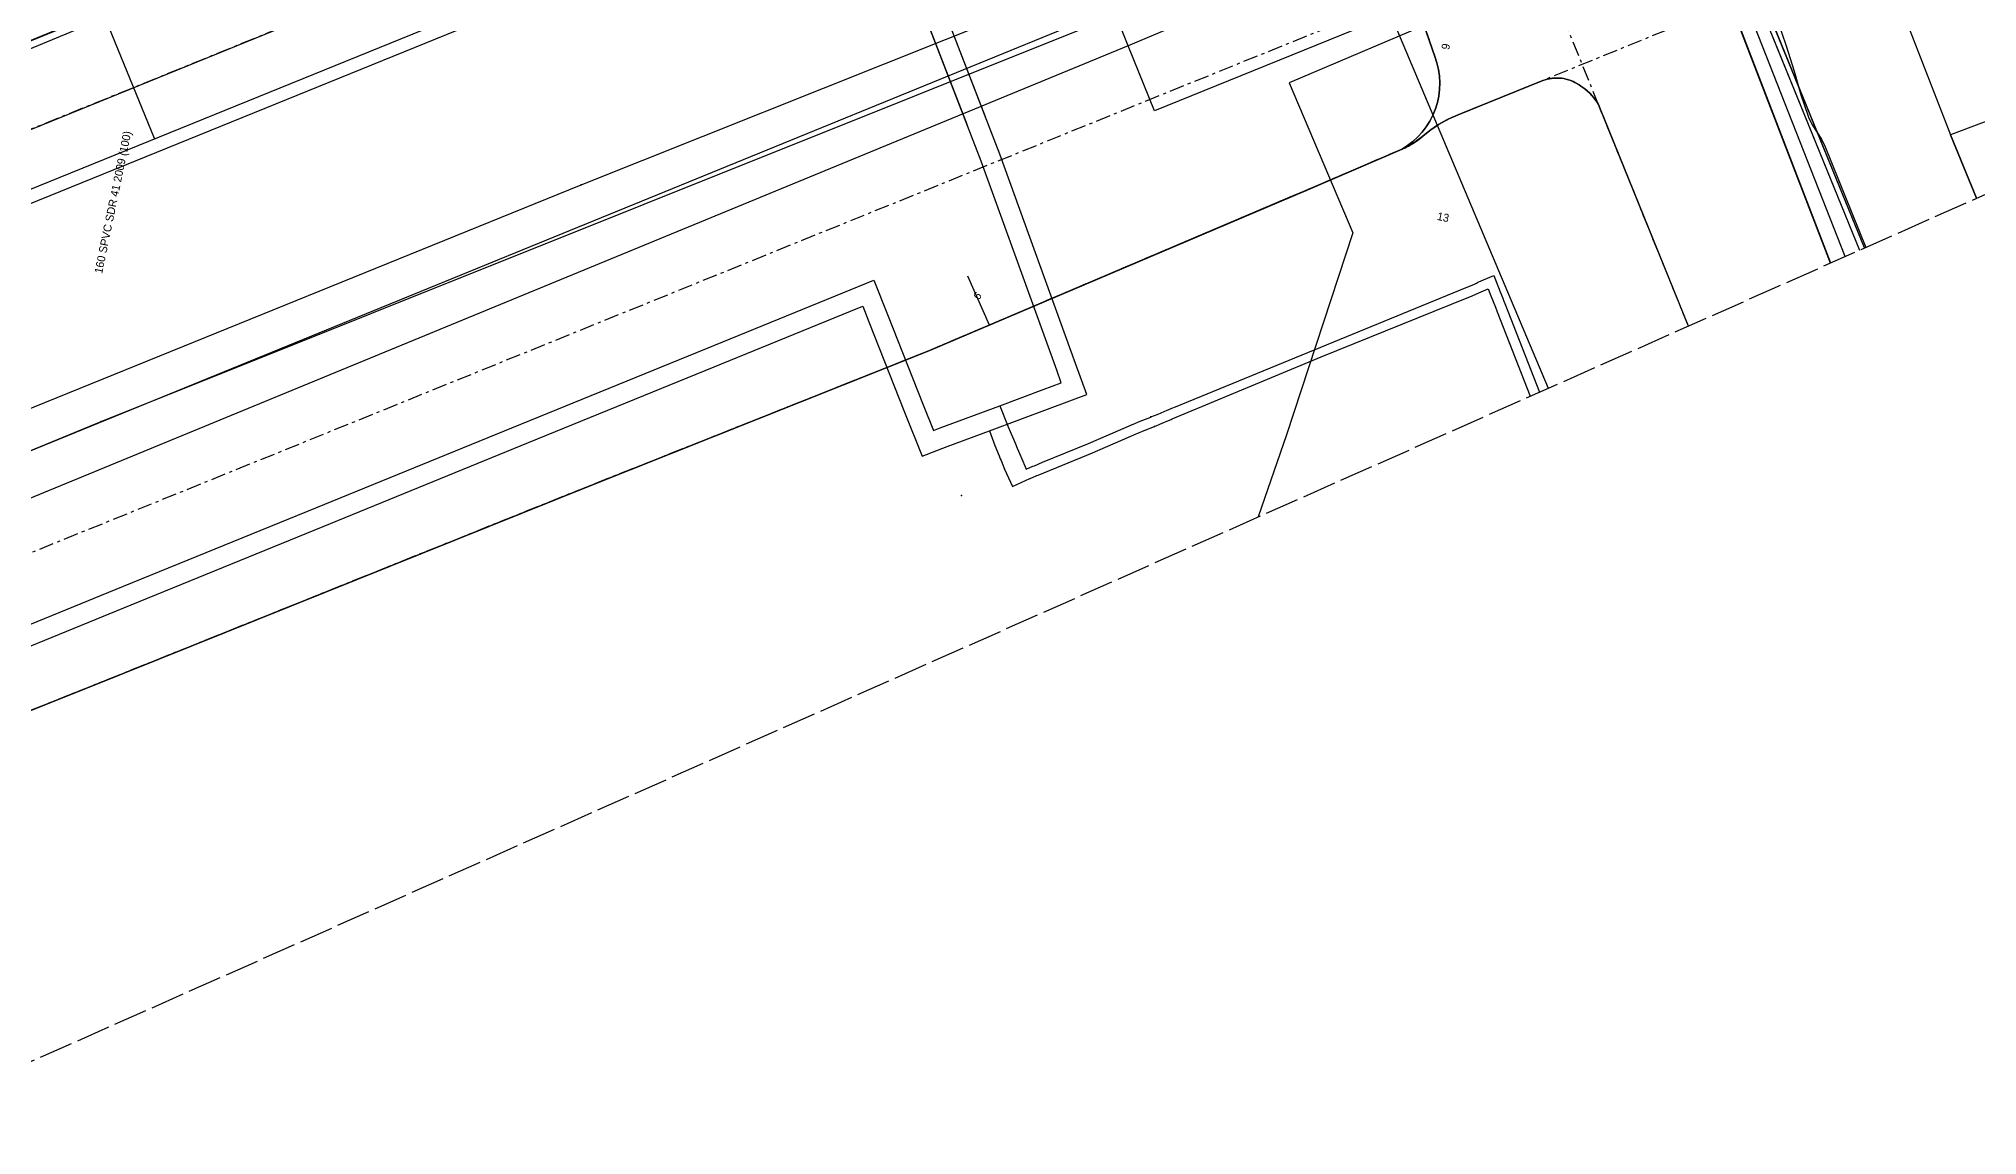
# Model space of a CAD drawing. Header units: metres. Extents: x -529 to 260, y -315 to 217.
# Drawn here: x -62.5 to 10.2, y -137.1 to -95.9 of the extents above; entities that cross this region are included whole.
import ezdxf

# ---------------------------------------------------------------- set-up
doc = ezdxf.new("R2010")
doc.units = ezdxf.units.M
doc.linetypes.add('DASHED', pattern=[1.524, 1.27, -0.254])
doc.linetypes.add('DISUSED', pattern=[0.9943, 0.55, -0.1666, 0.1111, -0.1666])
for name, color, linetype, true_color in [('GM0772_GWA_Appurtenance', 7, 'Continuous', 0xba38a8), ('GM0772_GWA_Rioolleiding', 7, 'Continuous', 0xba38a8), ('KA0000_OVG_Orientatiepolygoon', 7, 'Continuous', 0xff00ff), ('KL1001_WAT_Waterleiding', 7, 'Continuous', 0x0000ff), ('KL1010_DAT_Telecommunicatiekabel', 7, 'Continuous', 0x00ff00), ('KL1031_ELS_Elektriciteitskabel', 7, 'Continuous', 0x960000), ('KL1031_EMS_Appurtenance', 7, 'Continuous', 0xc80000), ('KL1031_EMS_Elektriciteitskabel', 7, 'Continuous', 0xc80000), ('KL1031_EMS_Mantelbuis', 7, 'Continuous', 0xc80000), ('KL1031_GLD_Annotatie', 7, 'Continuous', 0xffffff), ('KL1031_GLD_Appurtenance', 7, 'Continuous', 0xffaf3c), ('KL1031_GLD_OlieGasChemicalienPijpleiding', 7, 'Continuous', 0xffaf3c), ('KL1051_DAT_Annotatie', 7, 'Continuous', 0xffffff), ('KL1051_DAT_Kabelbed', 7, 'Continuous', 0x00ff00), ('KL1233_ELS_Appurtenance', 7, 'Continuous', 0x960000), ('KL1233_WRM_Appurtenance', 7, 'Continuous', 0x008080), ('KL1233_WRM_Mantelbuis', 7, 'Continuous', 0x008080), ('KL1233_WRM_ThermischePijpleiding', 7, 'Continuous', 0x008080), ('KL1662_EMS_Annotatie', 7, 'Continuous', 0xffffff), ('KL1662_EMS_Appurtenance', 7, 'Continuous', 0xc80000), ('KL1662_EMS_Elektriciteitskabel', 7, 'Continuous', 0xc80000), ('KL1662_EMS_Mantelbuis', 7, 'Continuous', 0xc80000)]:
    doc.layers.add(name, color=color, linetype=linetype, true_color=true_color)

msp = doc.modelspace()

# ---------------------------------------------------------------- linework, layer by layer
at = {"layer": 'GM0772_GWA_Appurtenance'}
for p in [(-42.146, -101.423), (-60.143, -110.297)]:
    msp.add_point(p, dxfattribs=at)
at = {"layer": 'GM0772_GWA_Rioolleiding', "linetype": 'CONTINUOUS'}
for points in [[(-42.146, -101.423), (-1.164, -85.059)], [(-60.143, -110.297), (0.874, -85.862)], [(-83.177, -118.073), (-42.146, -101.423)], [(-121.351, -135.517), (-60.143, -110.297)]]:
    msp.add_lwpolyline(points, dxfattribs=at)
at = {"layer": 'KA0000_OVG_Orientatiepolygoon', "linetype": 'DASHED'}
msp.add_lwpolyline([(212.467, 216.691), (-371.799, 183.859), (-469.178, -314.621), (251.501, 5.16), (212.467, 216.691)], close=True, dxfattribs=at)
at = {"layer": 'KL1001_WAT_Waterleiding', "linetype": 'CONTINUOUS'}
for points in [[(-19.201, -84.466), (-19.434, -84.559), (-34.158, -90.481), (-35.086, -90.853), (-74.202, -106.752)], [(-10.207, -93.915), (-9.707, -95.089), (-15.597, -97.592), (-13.207, -103.218), (-15.706, -110.798), (-16.759, -113.872)]]:
    msp.add_lwpolyline(points, dxfattribs=at)
at = {"layer": 'KL1010_DAT_Telecommunicatiekabel', "linetype": 'CONTINUOUS'}
for points in [[(-107.225, -154.015), (-110.238, -146.575), (-118.023, -125.868), (-120.323, -120.239), (-120.07, -119.46), (-116.993, -118.182), (-28.389, -81.909), (-25.435, -80.851), (8.082, -66.412), (8.568, -66.295), (9.08, -66.46), (9.452, -66.638), (9.787, -67.175), (9.903, -67.661), (9.879, -68.161), (9.637, -68.609), (9.241, -68.931), (-1.987, -73.394), (0.786, -80.236), (2.252, -86.774), (2.974, -88.411), (3.244, -89.025), (-0.579, -90.662), (4.702, -104.351)], [(4.7, -104.351), (-0.566, -90.647), (3.257, -89.087), (2.966, -88.405), (2.297, -86.798), (0.804, -80.199), (-1.944, -73.404), (9.235, -68.938), (9.589, -68.621), (9.832, -68.186), (9.902, -67.647), (9.761, -67.128), (9.459, -66.709), (9.057, -66.441), (8.55, -66.332), (8.024, -66.403), (-25.473, -80.819), (-28.393, -81.945), (-116.993, -118.18), (-117.599, -116.701), (-117.983, -115.653), (-117.178, -114.086)], [(4.702, -104.351), (-0.579, -90.662), (3.244, -89.025), (2.329, -86.838), (0.786, -80.236), (-1.987, -73.394), (-1.578, -73.213), (9.241, -68.931), (9.637, -68.609), (9.815, -68.238), (9.903, -67.661), (9.71, -67.111), (9.452, -66.638), (9.08, -66.46), (8.568, -66.295), (8.005, -66.348), (7.468, -66.683), (-25.435, -80.851), (-28.389, -81.909), (-49.656, -90.653), (-82.42, -104.027)], [(2.968, -88.404), (3.254, -89.088), (-0.566, -90.652), (4.703, -104.349)], [(5.971, -103.787), (1.368, -92.483), (2.688, -91.945), (5.785, -90.759), (9.203, -99.545)], [(5.97, -103.787), (1.367, -92.483), (2.688, -91.946)], [(17.237, -96.525), (9.203, -99.545)], [(9.203, -99.545), (10.174, -101.921)], [(10.174, -101.921), (9.203, -99.545)]]:
    msp.add_lwpolyline(points, dxfattribs=at)
at = {"layer": 'KL1031_ELS_Elektriciteitskabel', "linetype": 'DISUSED'}
msp.add_lwpolyline([(-115.417, -136.602), (-104.843, -132.253), (15.234, -83.609), (15.458, -83.536), (15.663, -83.503), (15.852, -83.511), (16.024, -83.559), (16.177, -83.649), (16.314, -83.779), (16.434, -83.95), (16.537, -84.161), (16.843, -84.917)], dxfattribs=at)
at = {"layer": 'KL1031_ELS_Elektriciteitskabel', "linetype": 'CONTINUOUS'}
for points in [[(-72.057, -100.141), (-49.33, -90.718), (-42.745, -88.008), (-40.182, -86.969)], [(2.716, -95.259), (3.035, -96.206), (3.331, -97.161), (3.592, -98.042), (3.848, -98.805), (3.878, -98.883), (4.009, -99.173), (4.357, -99.708), (4.496, -99.996), (6.021, -103.764)]]:
    msp.add_lwpolyline(points, dxfattribs=at)
at = {"layer": 'KL1031_EMS_Appurtenance'}
for p in [(-3.792, -98.923), (-3.689, -99.177), (-14.966, -101.626), (-14.966, -101.626), (-14.966, -101.626), (-16.32, -102.203), (-16.32, -102.203), (-16.32, -102.203), (-15.901, -102.024), (-15.578, -101.887)]:
    msp.add_point(p, dxfattribs=at)
at = {"layer": 'KL1031_EMS_Elektriciteitskabel', "linetype": 'DISUSED'}
for points in [[(-0.63, -106.715), (-5.715, -94.187), (-10.569, -82.263), (-12.499, -77.565), (-26.692, -42.356), (-26.801, -42.147), (-26.949, -41.964), (-27.129, -41.813), (-27.336, -41.7), (-27.56, -41.63), (-27.793, -41.605), (-28.029, -41.626), (-28.254, -41.693), (-44.899, -48.418), (-58.277, -53.838), (-58.465, -53.894), (-58.66, -53.911), (-58.855, -53.891), (-59.042, -53.832), (-59.214, -53.738), (-59.364, -53.612), (-59.486, -53.46), (-59.577, -53.286), (-62.458, -46.205)], [(-16.635, -80.563), (-120.619, -122.874)], [(-0.63, -106.715), (-5.715, -94.187)], [(-0.63, -106.715), (-5.715, -94.187)], [(1.288, -94.507), (-9.501, -98.893), (-9.793, -99.039), (-10.074, -99.207), (-10.342, -99.395), (-10.595, -99.602), (-10.962, -99.874), (-11.369, -100.083), (-15.063, -101.668), (-29.11, -107.644), (-41.916, -112.741), (-60.473, -120.203), (-104.866, -137.956)], [(-10.861, -94.517), (-10.136, -96.612), (-10.057, -96.849), (-10.001, -97.093), (-9.966, -97.341), (-9.953, -97.59), (-9.961, -97.84), (-9.992, -98.089), (-10.044, -98.334), (-10.118, -98.573), (-10.211, -98.805), (-10.325, -99.027), (-10.458, -99.239), (-10.609, -99.439), (-10.777, -99.624), (-10.96, -99.794), (-11.158, -99.948), (-11.369, -100.083), (-15.063, -101.668), (-15.901, -102.024)], [(-15.901, -102.024), (-29.11, -107.644), (-41.916, -112.741), (-60.473, -120.203), (-104.866, -137.956), (-111.841, -140.698), (-114.057, -141.162), (-121.136, -143.671), (-121.737, -143.878), (-122.027, -143.968), (-122.33, -143.995), (-122.632, -143.956), (-122.917, -143.855), (-123.176, -143.695), (-123.395, -143.484), (-123.563, -143.231), (-123.675, -142.949), (-125.084, -139.179), (-127.98, -132.256), (-130.67, -125.743), (-135.969, -112.802), (-139.118, -104.775), (-141.182, -99.366)]]:
    msp.add_lwpolyline(points, dxfattribs=at)
at = {"layer": 'KL1031_EMS_Elektriciteitskabel', "linetype": 'CONTINUOUS'}
for points in [[(-116.503, -139.398), (-122.795, -124.57), (-122.839, -124.43), (-122.854, -124.285), (-122.84, -124.14), (-122.798, -123.999), (-122.73, -123.87), (-122.636, -123.758), (-122.523, -123.665), (-122.394, -123.596), (-120.619, -122.874), (-16.635, -80.563), (-13.039, -79.089), (-12.852, -78.99), (-12.689, -78.857), (-12.553, -78.694), (-12.453, -78.508), (-12.391, -78.307), (-12.369, -78.097), (-12.389, -77.887), (-12.45, -77.685), (-22.859, -51.864)], [(16.193, -82.796), (16.145, -82.681), (16.016, -82.418), (15.872, -82.205), (15.708, -82.036), (15.528, -81.91), (15.328, -81.828), (15.111, -81.789), (14.876, -81.794), (14.621, -81.843), (14.35, -81.935), (0.453, -87.591), (0.249, -87.699), (0.082, -87.843), (-0.044, -88.015), (-0.123, -88.21), (-0.153, -88.422), (-0.133, -88.64), (-0.062, -88.857), (0.056, -89.065), (1.148, -92.243), (1.987, -94.547), (5.782, -103.871)], [(-10.861, -94.517), (-10.136, -96.612), (-10.057, -96.849), (-10.001, -97.093), (-9.966, -97.341), (-9.953, -97.59), (-9.961, -97.84), (-9.992, -98.089), (-10.044, -98.334), (-10.118, -98.573), (-10.211, -98.805), (-10.325, -99.027), (-10.458, -99.239), (-10.609, -99.439), (-10.777, -99.624), (-10.96, -99.794), (-11.158, -99.948), (-11.369, -100.083), (-15.063, -101.668), (-16.32, -102.203)], [(-10.861, -94.517), (-10.136, -96.612), (-10.057, -96.849), (-10.001, -97.093), (-9.966, -97.341), (-9.953, -97.59), (-9.961, -97.84), (-9.992, -98.089), (-10.044, -98.334), (-10.118, -98.573), (-10.211, -98.805), (-10.325, -99.027), (-10.458, -99.239), (-10.609, -99.439), (-10.777, -99.624), (-10.96, -99.794), (-11.158, -99.948), (-11.369, -100.083), (-15.063, -101.668), (-16.32, -102.203)], [(-10.861, -94.517), (-10.136, -96.612), (-10.057, -96.849), (-10.001, -97.093), (-9.966, -97.341), (-9.953, -97.59), (-9.961, -97.84), (-9.992, -98.089), (-10.044, -98.334), (-10.118, -98.573), (-10.211, -98.805), (-10.325, -99.027), (-10.458, -99.239), (-10.609, -99.439), (-10.777, -99.624), (-10.96, -99.794), (-11.158, -99.948), (-11.369, -100.083), (-15.063, -101.668), (-16.32, -102.203)], [(-15.578, -101.887), (-11.369, -100.083), (-11.158, -99.948), (-10.96, -99.794), (-10.777, -99.624), (-10.609, -99.439), (-10.458, -99.239), (-10.325, -99.027), (-10.211, -98.805), (-10.118, -98.573), (-10.044, -98.334), (-9.992, -98.089), (-9.961, -97.84), (-9.953, -97.59), (-9.966, -97.341), (-10.001, -97.093), (-10.057, -96.849), (-10.136, -96.612), (-10.861, -94.517)], [(-10.861, -94.517), (-10.136, -96.612), (-10.057, -96.849), (-10.001, -97.093), (-9.966, -97.341), (-9.953, -97.59), (-9.961, -97.84), (-9.992, -98.089), (-10.044, -98.334), (-10.118, -98.573), (-10.211, -98.805), (-10.325, -99.027), (-10.458, -99.239), (-10.609, -99.439), (-10.777, -99.624), (-10.96, -99.794), (-11.158, -99.948), (-11.369, -100.083), (-14.966, -101.626)], [(-10.861, -94.517), (-10.136, -96.612), (-10.057, -96.849), (-10.001, -97.093), (-9.966, -97.341), (-9.953, -97.59), (-9.961, -97.84), (-9.992, -98.089), (-10.044, -98.334), (-10.118, -98.573), (-10.211, -98.805), (-10.325, -99.027), (-10.458, -99.239), (-10.609, -99.439), (-10.777, -99.624), (-10.96, -99.794), (-11.158, -99.948), (-11.369, -100.083), (-14.966, -101.626)], [(-10.861, -94.517), (-10.136, -96.612), (-10.057, -96.849), (-10.001, -97.093), (-9.966, -97.341), (-9.953, -97.59), (-9.961, -97.84), (-9.992, -98.089), (-10.044, -98.334), (-10.118, -98.573), (-10.211, -98.805), (-10.325, -99.027), (-10.458, -99.239), (-10.609, -99.439), (-10.777, -99.624), (-10.96, -99.794), (-11.158, -99.948), (-11.369, -100.083), (-14.966, -101.626)], [(2.459, -95.707), (5.781, -103.871)], [(-3.792, -98.923), (-4.001, -98.409), (-4.131, -98.213), (-4.286, -98.031), (-4.465, -97.865), (-4.665, -97.718), (-4.821, -97.614), (-4.991, -97.531), (-5.169, -97.469), (-5.353, -97.43), (-5.54, -97.415), (-5.729, -97.422), (-5.914, -97.453), (-6.094, -97.508), (-9.501, -98.893), (-9.793, -99.039), (-10.074, -99.207), (-10.342, -99.395), (-10.595, -99.602), (-10.962, -99.874), (-11.369, -100.083), (-15.063, -101.668), (-29.11, -107.644), (-41.916, -112.741), (-60.473, -120.203), (-104.866, -137.956)], [(-3.689, -99.177), (-4.001, -98.409), (-4.131, -98.213), (-4.286, -98.031), (-4.465, -97.865), (-4.665, -97.718), (-4.821, -97.614), (-4.991, -97.531), (-5.169, -97.469), (-5.353, -97.43), (-5.54, -97.415), (-5.729, -97.422), (-5.914, -97.453), (-6.094, -97.508), (-9.501, -98.893), (-9.793, -99.039), (-10.074, -99.207), (-10.342, -99.395), (-10.595, -99.602), (-10.962, -99.874), (-11.369, -100.083), (-15.063, -101.668), (-29.11, -107.644), (-41.916, -112.741), (-60.473, -120.203), (-104.866, -137.956)], [(-3.689, -99.177), (-4.001, -98.409), (-4.131, -98.213), (-4.286, -98.031), (-4.465, -97.865), (-4.665, -97.718), (-4.821, -97.614), (-4.991, -97.531), (-5.169, -97.469), (-5.353, -97.43), (-5.54, -97.415), (-5.729, -97.422), (-5.914, -97.453), (-6.094, -97.508), (-9.501, -98.893), (-9.793, -99.039), (-10.074, -99.207), (-10.342, -99.395), (-10.595, -99.602), (-10.962, -99.874), (-11.369, -100.083), (-15.063, -101.668), (-29.11, -107.644), (-41.916, -112.741), (-60.473, -120.203), (-104.866, -137.956)], [(-3.792, -98.923), (-4.001, -98.409), (-4.131, -98.213), (-4.286, -98.031), (-4.465, -97.865), (-4.665, -97.718), (-4.821, -97.614), (-4.991, -97.531), (-5.169, -97.469), (-5.353, -97.43), (-5.54, -97.415), (-5.729, -97.422), (-5.914, -97.453), (-6.094, -97.508), (-9.501, -98.893), (-9.793, -99.039), (-10.074, -99.207), (-10.342, -99.395), (-10.595, -99.602), (-10.962, -99.874), (-11.369, -100.083), (-15.063, -101.668), (-29.11, -107.644), (-41.916, -112.741), (-60.473, -120.203), (-104.866, -137.956)], [(-3.792, -98.923), (-4.001, -98.409), (-4.131, -98.213), (-4.286, -98.031), (-4.465, -97.865), (-4.665, -97.718), (-4.821, -97.614), (-4.991, -97.531), (-5.169, -97.469), (-5.353, -97.43), (-5.54, -97.415), (-5.729, -97.422), (-5.914, -97.453), (-6.094, -97.508), (-9.501, -98.893), (-9.793, -99.039), (-10.074, -99.207), (-10.342, -99.395), (-10.595, -99.602), (-10.962, -99.874), (-11.369, -100.083), (-15.063, -101.668), (-29.11, -107.644), (-41.916, -112.741), (-60.473, -120.203), (-104.866, -137.956)], [(-3.689, -99.177), (-4.001, -98.409), (-4.131, -98.213), (-4.286, -98.031), (-4.465, -97.865), (-4.665, -97.718), (-4.821, -97.614), (-4.991, -97.531), (-5.169, -97.469), (-5.353, -97.43), (-5.54, -97.415), (-5.729, -97.422), (-5.914, -97.453), (-6.094, -97.508), (-9.501, -98.893), (-9.793, -99.039), (-10.074, -99.207), (-10.342, -99.395), (-10.595, -99.602), (-10.962, -99.874), (-11.369, -100.083), (-15.063, -101.668), (-29.11, -107.644), (-41.916, -112.741), (-60.473, -120.203), (-104.866, -137.956)], [(-0.628, -106.715), (-3.792, -98.923)], [(-0.628, -106.715), (-3.689, -99.177)], [(-14.966, -101.626), (-29.11, -107.644), (-41.916, -112.741), (-60.473, -120.203), (-104.866, -137.956)], [(-14.966, -101.626), (-29.11, -107.644), (-41.916, -112.741), (-60.473, -120.203), (-104.866, -137.956)], [(-14.966, -101.626), (-29.11, -107.644), (-41.916, -112.741), (-60.473, -120.203), (-104.866, -137.956)], [(-15.578, -101.887), (-29.11, -107.644), (-41.916, -112.741), (-60.473, -120.203), (-104.866, -137.956)], [(-16.32, -102.203), (-29.11, -107.644), (-41.916, -112.741), (-60.473, -120.203), (-104.866, -137.956)], [(-16.32, -102.203), (-29.11, -107.644), (-41.916, -112.741), (-60.473, -120.203), (-104.866, -137.956)], [(-16.32, -102.203), (-29.11, -107.644), (-41.916, -112.741), (-60.473, -120.203), (-104.866, -137.956)]]:
    msp.add_lwpolyline(points, dxfattribs=at)
at = {"layer": 'KL1031_EMS_Mantelbuis', "linetype": 'CONTINUOUS'}
msp.add_lwpolyline([(-41.916, -112.741), (-60.473, -120.203)], dxfattribs=at)
msp.add_lwpolyline([(-41.916, -112.741), (-60.473, -120.203)], dxfattribs=at)
msp.add_lwpolyline([(-41.916, -112.741), (-60.473, -120.203)], dxfattribs=at)
msp.add_lwpolyline([(-41.916, -112.741), (-60.473, -120.203)], dxfattribs=at)
msp.add_lwpolyline([(-41.916, -112.741), (-60.473, -120.203)], dxfattribs=at)
msp.add_lwpolyline([(-41.916, -112.741), (-60.473, -120.203)], dxfattribs=at)
msp.add_lwpolyline([(-41.916, -112.741), (-60.473, -120.203)], dxfattribs=at)
msp.add_lwpolyline([(-41.916, -112.741), (-60.473, -120.203)], dxfattribs=at)
msp.add_lwpolyline([(-41.916, -112.741), (-60.473, -120.203)], dxfattribs=at)
msp.add_lwpolyline([(-41.916, -112.741), (-60.473, -120.203)], dxfattribs=at)
msp.add_lwpolyline([(-41.916, -112.741), (-60.473, -120.203)], dxfattribs=at)
msp.add_lwpolyline([(-41.916, -112.741), (-60.473, -120.203)], dxfattribs=at)
msp.add_lwpolyline([(-41.916, -112.741), (-60.473, -120.203)], dxfattribs=at)
msp.add_lwpolyline([(-41.916, -112.741), (-60.473, -120.203)], dxfattribs=at)
msp.add_lwpolyline([(-41.916, -112.741), (-60.473, -120.203)], dxfattribs=at)
at = {"layer": 'KL1031_GLD_Appurtenance'}
msp.add_point((-58.144, -99.684), dxfattribs=at)
at = {"layer": 'KL1031_GLD_OlieGasChemicalienPijpleiding', "linetype": 'CONTINUOUS'}
for points in [[(-142.643, -133.81), (-131.234, -129.294), (-129.302, -128.542), (-121.905, -125.585), (-35.274, -90.394), (-19.162, -83.909), (-18.15, -83.508), (-17.715, -82.92), (-15.295, -77.115), (-24.708, -54.247), (-31.558, -37.168), (-35.245, -28.212), (-36.43, -27), (-39.032, -26.977), (-39.141, 5.874)], [(-58.144, -99.684), (-60.866, -93.001)]]:
    msp.add_lwpolyline(points, dxfattribs=at)
at = {"layer": 'KL1051_DAT_Kabelbed', "linetype": 'CONTINUOUS'}
for points in [[(5.247, -104.108), (1.304, -94.04), (-0.111, -90.428), (-0.951, -88.283), (-1.145, -87.773)], [(-9.101, -94.268), (-9.101, -94.267), (-9.489, -94.118), (-11.797, -95.054), (-20.65, -98.646), (-21.64, -96.202), (-22.042, -95.209), (-22.205, -94.806)], [(-117.992, -133.924), (-117.992, -133.924), (-117.04, -133.535), (-107.516, -129.647), (-105.545, -128.843), (-95.14, -124.595), (-89.47, -122.281), (-87.078, -121.304), (-22.205, -94.806)], [(-20.302, -95.65), (-21.64, -96.202), (-103.143, -129.794), (-104.904, -130.481)], [(-11.681, -95.331), (-5.891, -109.05)]]:
    msp.add_lwpolyline(points, dxfattribs=at)
at = {"layer": 'KL1233_ELS_Appurtenance'}
msp.add_point((-27.89, -113.065), dxfattribs=at)
at = {"layer": 'KL1233_WRM_Appurtenance'}
for p in [(-20.789, -110.125), (-20.644, -110.476)]:
    msp.add_point(p, dxfattribs=at)
at = {"layer": 'KL1233_WRM_Mantelbuis', "linetype": 'CONTINUOUS'}
for points in [[(-26.984, -98.869), (-29.87, -91.407)], [(-30.569, -91.678), (-27.683, -99.14)]]:
    msp.add_lwpolyline(points, dxfattribs=at)
at = {"layer": 'KL1233_WRM_ThermischePijpleiding', "linetype": 'CONTINUOUS'}
for points in [[(-26.45, -109.702), (-24.824, -109.095), (-24.146, -108.841), (-24.315, -108.374), (-27.146, -100.527), (-31.061, -90.408), (-33.02, -85.654), (-33.436, -84.646), (-32.367, -84.204), (-24.131, -80.811), (-12.055, -75.833), (-2.936, -72.075), (-0.107, -70.909), (-0.022, -70.874), (-0.129, -70.585), (-2.628, -63.836), (-5.346, -56.493)], [(-26.837, -110.649), (-24.562, -109.797), (-23.189, -109.284), (-23.609, -108.119), (-26.444, -100.265), (-30.364, -90.129), (-32.327, -85.368), (-32.457, -85.053), (-32.08, -84.898), (-23.846, -81.504), (-11.77, -76.527), (-2.65, -72.768), (0.178, -71.603), (0.932, -71.292), (0.574, -70.325), (-1.924, -63.575), (-4.64, -56.239)], [(-101.696, -133.61), (-100.329, -133.066), (-87.114, -127.78), (-75.638, -123.136), (-66.283, -119.32), (-59.306, -116.473), (-52.1, -113.532), (-44.407, -110.393), (-37.45, -107.553), (-32.332, -105.464), (-31.174, -104.991), (-30.663, -106.282), (-29.321, -109.67), (-28.941, -110.632), (-28.682, -110.536), (-26.45, -109.702)], [(-20.789, -110.125), (-20.511, -110.014), (-20.179, -109.871), (-20.135, -109.851), (-19.994, -109.793), (-19.865, -109.741), (-8.965, -105.273), (-8.862, -105.229), (-8.715, -105.167), (-8.543, -105.095), (-8.546, -105.087), (-7.931, -104.824), (-7.682, -105.438), (-7.589, -105.675), (-7.587, -105.68), (-7.546, -105.787), (-7.514, -105.867), (-6.216, -109.194)], [(-20.644, -110.476), (-20.364, -110.361), (-20.124, -110.256), (-20.029, -110.215), (-19.989, -110.198), (-14.402, -107.873), (-8.92, -105.656), (-8.824, -105.617), (-8.822, -105.617), (-8.398, -105.437), (-8.138, -105.325), (-8.035, -105.579), (-7.868, -106.006), (-7.801, -106.176), (-6.564, -109.349)], [(-102.205, -134.619), (-100.051, -133.762), (-86.834, -128.475), (-75.355, -123.831), (-65.999, -120.014), (-59.023, -117.167), (-51.817, -114.227), (-44.123, -111.086), (-37.167, -108.248), (-32.049, -106.159), (-31.592, -105.972), (-31.36, -106.558), (-30.018, -109.947), (-29.367, -111.591), (-28.419, -111.238), (-26.837, -110.649)], [(-26.45, -109.702), (-26.137, -110.494), (-25.868, -111.128), (-25.796, -111.298), (-25.749, -111.408), (-25.59, -111.787), (-25.465, -112.079), (-25.207, -111.974), (-25.153, -111.951), (-24.846, -111.825), (-23.128, -111.115), (-21.543, -110.431), (-21.485, -110.406), (-21.48, -110.404), (-21.183, -110.283), (-20.792, -110.127), (-20.789, -110.125)], [(-26.837, -110.649), (-26.637, -111.191), (-26.478, -111.583), (-26.432, -111.694), (-26.404, -111.76), (-26.272, -112.076), (-25.979, -112.736), (-25.319, -112.43), (-25.318, -112.43), (-25.064, -112.325), (-25.009, -112.303), (-22.98, -111.465), (-21.334, -110.754), (-21.333, -110.753), (-21.277, -110.731), (-21.04, -110.635), (-20.648, -110.478), (-20.644, -110.476)]]:
    msp.add_lwpolyline(points, dxfattribs=at)
at = {"layer": 'KL1662_EMS_Annotatie', "linetype": 'CONTINUOUS'}
msp.add_lwpolyline([(-26.841, -106.679), (-27.645, -104.848)], dxfattribs=at)
at = {"layer": 'KL1662_EMS_Appurtenance'}
for p in [(-3.792, -98.923), (-3.689, -99.177)]:
    msp.add_point(p, dxfattribs=at)
at = {"layer": 'KL1662_EMS_Elektriciteitskabel', "linetype": 'CONTINUOUS'}
for points in [[(-79.646, -127.871), (-60.473, -120.203), (-41.916, -112.741), (-29.11, -107.644), (-14.966, -101.626), (-11.369, -100.083), (-11.256, -100.033), (-11.185, -99.999), (-11.121, -99.966), (-11.059, -99.932), (-10.981, -99.886), (-10.904, -99.838), (-10.827, -99.785), (-10.755, -99.732), (-10.658, -99.656), (-10.515, -99.534), (-10.406, -99.444), (-10.275, -99.345), (-10.141, -99.252), (-9.995, -99.157), (-9.822, -99.055), (-9.661, -98.97), (-9.501, -98.893), (-9.119, -98.738), (-6.094, -97.508), (-6.005, -97.477), (-5.92, -97.454), (-5.844, -97.439), (-5.766, -97.426), (-5.669, -97.417), (-5.584, -97.414), (-5.495, -97.416), (-5.392, -97.424), (-5.303, -97.438), (-5.224, -97.454), (-5.125, -97.482), (-5.042, -97.511), (-4.953, -97.546), (-4.888, -97.578), (-4.814, -97.619), (-4.73, -97.672), (-4.665, -97.718), (-4.587, -97.77), (-4.513, -97.825), (-4.418, -97.904), (-4.328, -97.988), (-4.245, -98.075), (-4.166, -98.166), (-4.095, -98.261), (-4.03, -98.359), (-4.001, -98.409), (-3.896, -98.666), (-3.689, -99.177)], [(-3.792, -98.923), (-3.896, -98.666), (-4.001, -98.409), (-4.03, -98.359), (-4.095, -98.261), (-4.166, -98.166), (-4.245, -98.075), (-4.328, -97.988), (-4.418, -97.904), (-4.513, -97.825), (-4.587, -97.77), (-4.665, -97.718), (-4.73, -97.672), (-4.814, -97.619), (-4.888, -97.578), (-4.953, -97.546), (-5.042, -97.511), (-5.125, -97.482), (-5.224, -97.454), (-5.303, -97.438), (-5.392, -97.424), (-5.495, -97.416), (-5.584, -97.414), (-5.669, -97.417), (-5.766, -97.426), (-5.844, -97.439), (-5.92, -97.454), (-6.005, -97.477), (-6.094, -97.508), (-9.119, -98.738), (-9.501, -98.893), (-9.661, -98.97), (-9.822, -99.055), (-9.995, -99.157), (-10.141, -99.252), (-10.275, -99.345), (-10.406, -99.444), (-10.515, -99.534), (-10.658, -99.656), (-10.755, -99.732), (-10.827, -99.785), (-10.904, -99.838), (-10.981, -99.886), (-11.059, -99.932), (-11.121, -99.966), (-11.185, -99.999), (-11.256, -100.033), (-11.369, -100.083), (-14.966, -101.626), (-29.11, -107.644), (-41.916, -112.741), (-60.473, -120.203), (-79.646, -127.871)], [(-3.792, -98.923), (-3.896, -98.666), (-4.001, -98.409), (-4.03, -98.359), (-4.095, -98.261), (-4.166, -98.166), (-4.245, -98.075), (-4.328, -97.988), (-4.418, -97.904), (-4.513, -97.825), (-4.587, -97.77), (-4.665, -97.718), (-4.73, -97.672), (-4.814, -97.619), (-4.888, -97.578), (-4.953, -97.546), (-5.042, -97.511), (-5.125, -97.482), (-5.224, -97.454), (-5.303, -97.438), (-5.392, -97.424), (-5.495, -97.416), (-5.584, -97.414), (-5.669, -97.417), (-5.766, -97.426), (-5.844, -97.439), (-5.92, -97.454), (-6.005, -97.477), (-6.094, -97.508), (-9.119, -98.738), (-9.501, -98.893), (-9.661, -98.97), (-9.822, -99.055), (-9.995, -99.157), (-10.141, -99.252), (-10.275, -99.345), (-10.406, -99.444), (-10.515, -99.534), (-10.658, -99.656), (-10.755, -99.732), (-10.827, -99.785), (-10.904, -99.838), (-10.981, -99.886), (-11.059, -99.932), (-11.121, -99.966), (-11.185, -99.999), (-11.256, -100.033), (-11.369, -100.083), (-14.966, -101.626), (-29.11, -107.644), (-41.916, -112.741), (-60.473, -120.203), (-79.646, -127.871)], [(-79.646, -127.871), (-60.473, -120.203), (-41.916, -112.741), (-29.11, -107.644), (-14.966, -101.626), (-11.369, -100.083), (-11.256, -100.033), (-11.185, -99.999), (-11.121, -99.966), (-11.059, -99.932), (-10.981, -99.886), (-10.904, -99.838), (-10.827, -99.785), (-10.755, -99.732), (-10.658, -99.656), (-10.515, -99.534), (-10.406, -99.444), (-10.275, -99.345), (-10.141, -99.252), (-9.995, -99.157), (-9.822, -99.055), (-9.661, -98.97), (-9.501, -98.893), (-9.119, -98.738), (-6.094, -97.508), (-6.005, -97.477), (-5.92, -97.454), (-5.844, -97.439), (-5.766, -97.426), (-5.669, -97.417), (-5.584, -97.414), (-5.495, -97.416), (-5.392, -97.424), (-5.303, -97.438), (-5.224, -97.454), (-5.125, -97.482), (-5.042, -97.511), (-4.953, -97.546), (-4.888, -97.578), (-4.814, -97.619), (-4.73, -97.672), (-4.665, -97.718), (-4.587, -97.77), (-4.513, -97.825), (-4.418, -97.904), (-4.328, -97.988), (-4.245, -98.075), (-4.166, -98.166), (-4.095, -98.261), (-4.03, -98.359), (-4.001, -98.409), (-3.896, -98.666), (-3.689, -99.177)], [(-79.646, -127.871), (-60.473, -120.203), (-41.916, -112.741), (-29.11, -107.644), (-14.966, -101.626), (-11.369, -100.083), (-11.256, -100.033), (-11.185, -99.999), (-11.121, -99.966), (-11.059, -99.932), (-10.981, -99.886), (-10.904, -99.838), (-10.827, -99.785), (-10.755, -99.732), (-10.658, -99.656), (-10.515, -99.534), (-10.406, -99.444), (-10.275, -99.345), (-10.141, -99.252), (-9.995, -99.157), (-9.822, -99.055), (-9.661, -98.97), (-9.501, -98.893), (-9.119, -98.738), (-6.094, -97.508), (-6.005, -97.477), (-5.92, -97.454), (-5.844, -97.439), (-5.766, -97.426), (-5.669, -97.417), (-5.584, -97.414), (-5.495, -97.416), (-5.392, -97.424), (-5.303, -97.438), (-5.224, -97.454), (-5.125, -97.482), (-5.042, -97.511), (-4.953, -97.546), (-4.888, -97.578), (-4.814, -97.619), (-4.73, -97.672), (-4.665, -97.718), (-4.587, -97.77), (-4.513, -97.825), (-4.418, -97.904), (-4.328, -97.988), (-4.245, -98.075), (-4.166, -98.166), (-4.095, -98.261), (-4.03, -98.359), (-4.001, -98.409), (-3.896, -98.666), (-3.689, -99.177)], [(-3.792, -98.923), (-3.896, -98.666), (-4.001, -98.409), (-4.03, -98.359), (-4.095, -98.261), (-4.166, -98.166), (-4.245, -98.075), (-4.328, -97.988), (-4.418, -97.904), (-4.513, -97.825), (-4.587, -97.77), (-4.665, -97.718), (-4.73, -97.672), (-4.814, -97.619), (-4.888, -97.578), (-4.953, -97.546), (-5.042, -97.511), (-5.125, -97.482), (-5.224, -97.454), (-5.303, -97.438), (-5.392, -97.424), (-5.495, -97.416), (-5.584, -97.414), (-5.669, -97.417), (-5.766, -97.426), (-5.844, -97.439), (-5.92, -97.454), (-6.005, -97.477), (-6.094, -97.508), (-9.119, -98.738), (-9.501, -98.893), (-9.661, -98.97), (-9.822, -99.055), (-9.995, -99.157), (-10.141, -99.252), (-10.275, -99.345), (-10.406, -99.444), (-10.515, -99.534), (-10.658, -99.656), (-10.755, -99.732), (-10.827, -99.785), (-10.904, -99.838), (-10.981, -99.886), (-11.059, -99.932), (-11.121, -99.966), (-11.185, -99.999), (-11.256, -100.033), (-11.369, -100.083), (-14.966, -101.626), (-29.11, -107.644), (-41.916, -112.741), (-60.473, -120.203), (-79.646, -127.871)], [(-0.63, -106.715), (-2.525, -102.045), (-3.689, -99.177), (-3.792, -98.923)], [(-0.63, -106.715), (-2.525, -102.045), (-3.689, -99.177)]]:
    msp.add_lwpolyline(points, dxfattribs=at)
at = {"layer": 'KL1662_EMS_Mantelbuis', "linetype": 'CONTINUOUS'}
msp.add_lwpolyline([(-60.473, -120.203), (-41.916, -112.741)], dxfattribs=at)
msp.add_lwpolyline([(-60.473, -120.203), (-41.916, -112.741)], dxfattribs=at)
msp.add_lwpolyline([(-60.473, -120.203), (-41.916, -112.741)], dxfattribs=at)
msp.add_lwpolyline([(-60.473, -120.203), (-41.916, -112.741)], dxfattribs=at)
msp.add_lwpolyline([(-60.473, -120.203), (-41.916, -112.741)], dxfattribs=at)
msp.add_lwpolyline([(-60.473, -120.203), (-41.916, -112.741)], dxfattribs=at)

# ---------------------------------------------------------------- texts
at = {"layer": 'KL1031_GLD_Annotatie', "insert": (-58.924, -99.455), "char_height": 0.3, "attachment_point": 9, "rotation": 78.363}
msp.add_mtext('160 SPVC SDR 41 2009 (100)', dxfattribs=at)
at = {"layer": 'KL1051_DAT_Annotatie', "char_height": 0.3, "attachment_point": 7}
for s, insert, rotation in [('6', (-9.858, -96.093), 258.363), ('13', (-10.076, -102.734), 347.863)]:
    msp.add_mtext(s, dxfattribs=dict(at, insert=insert, rotation=rotation))
at = {"layer": 'KL1662_EMS_Annotatie', "insert": (-27.244, -105.763), "char_height": 0.3, "attachment_point": 7, "rotation": 50.363}
msp.add_mtext('6', dxfattribs=at)

doc.saveas('drawing.dxf')
